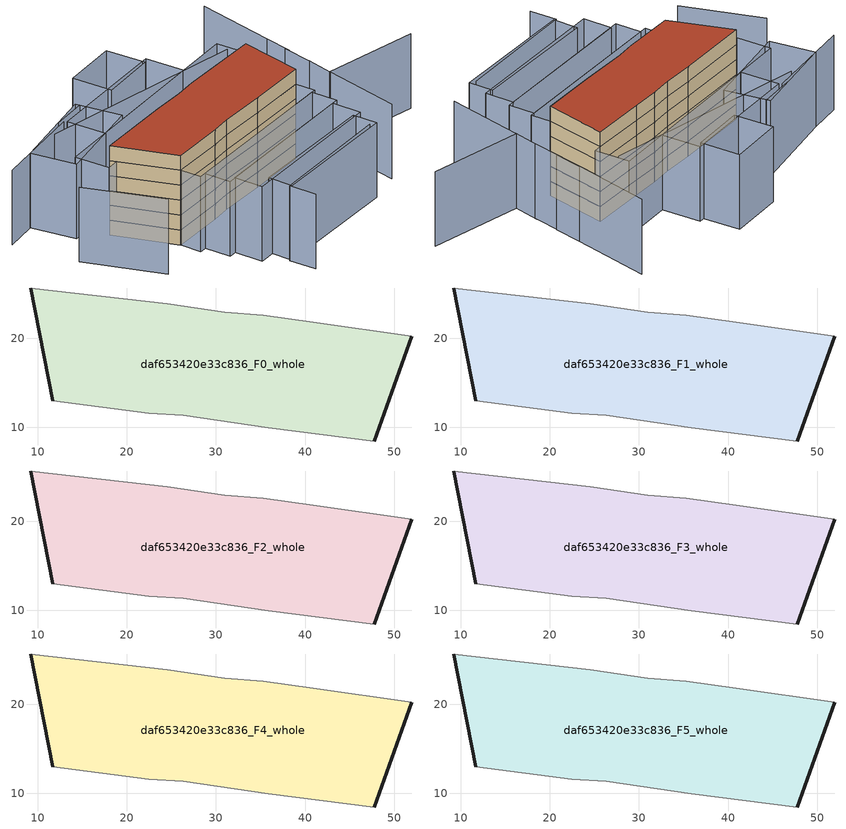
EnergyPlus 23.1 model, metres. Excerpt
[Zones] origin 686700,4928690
daf653420e33c836_F0_whole
 floor ground (EU_floor_Construction): 51.96,20.23 47.76,8.47 35.85,9.96 26.34,11.34 22.46,11.56 11.68,12.98 9.23,25.63 24.56,23.85 30.96,22.9 35.29,22.59 40.92,21.79 z0
 wall outside (EU_wall_Construction): 47.76,8.47 51.96,20.23 / 9.23,25.63 11.68,12.98 z0:3
 wall adiabatic (EU_wall_Construction): 11.68,12.98 22.46,11.56 26.34,11.34 35.85,9.96 47.76,8.47 / 51.96,20.23 40.92,21.79 35.29,22.59 30.96,22.9 24.56,23.85 9.23,25.63 z0:3
daf653420e33c836_F1_whole
 floor to daf653420e33c836_F0_whole (EU_floor_Construction): 51.96,20.23 47.76,8.47 35.85,9.96 26.34,11.34 22.46,11.56 11.68,12.98 9.23,25.63 24.56,23.85 30.96,22.9 35.29,22.59 40.92,21.79 z3
 wall outside (EU_wall_Construction): 47.76,8.47 51.96,20.23 / 9.23,25.63 11.68,12.98 z3:6
 wall adiabatic (EU_wall_Construction): 11.68,12.98 22.46,11.56 26.34,11.34 35.85,9.96 47.76,8.47 / 51.96,20.23 40.92,21.79 35.29,22.59 30.96,22.9 24.56,23.85 9.23,25.63 z3:6
daf653420e33c836_F2_whole
 floor to daf653420e33c836_F1_whole (EU_floor_Construction): 51.96,20.23 47.76,8.47 35.85,9.96 26.34,11.34 22.46,11.56 11.68,12.98 9.23,25.63 24.56,23.85 30.96,22.9 35.29,22.59 40.92,21.79 z6
 wall outside (EU_wall_Construction): 47.76,8.47 51.96,20.23 / 9.23,25.63 11.68,12.98 z6:9
 wall adiabatic (EU_wall_Construction): 11.68,12.98 22.46,11.56 26.34,11.34 35.85,9.96 47.76,8.47 / 51.96,20.23 40.92,21.79 35.29,22.59 30.96,22.9 24.56,23.85 9.23,25.63 z6:9
daf653420e33c836_F3_whole
 floor to daf653420e33c836_F2_whole (EU_floor_Construction): 51.96,20.23 47.76,8.47 35.85,9.96 26.34,11.34 22.46,11.56 11.68,12.98 9.23,25.63 24.56,23.85 30.96,22.9 35.29,22.59 40.92,21.79 z9
 wall outside (EU_wall_Construction): 47.76,8.47 51.96,20.23 / 9.23,25.63 11.68,12.98 z9:12
 wall adiabatic (EU_wall_Construction): 11.68,12.98 22.46,11.56 26.34,11.34 35.85,9.96 47.76,8.47 / 51.96,20.23 40.92,21.79 35.29,22.59 30.96,22.9 24.56,23.85 9.23,25.63 z9:12
daf653420e33c836_F4_whole
 floor to daf653420e33c836_F3_whole (EU_floor_Construction): 51.96,20.23 47.76,8.47 35.85,9.96 26.34,11.34 22.46,11.56 11.68,12.98 9.23,25.63 24.56,23.85 30.96,22.9 35.29,22.59 40.92,21.79 z12
 wall outside (EU_wall_Construction): 47.76,8.47 51.96,20.23 / 9.23,25.63 11.68,12.98 z12:15
 wall adiabatic (EU_wall_Construction): 11.68,12.98 22.46,11.56 26.34,11.34 35.85,9.96 47.76,8.47 / 51.96,20.23 40.92,21.79 35.29,22.59 30.96,22.9 24.56,23.85 9.23,25.63 z12:15
daf653420e33c836_F5_whole
 floor to daf653420e33c836_F4_whole (EU_floor_Construction): 51.96,20.23 47.76,8.47 35.85,9.96 26.34,11.34 22.46,11.56 11.68,12.98 9.23,25.63 24.56,23.85 30.96,22.9 35.29,22.59 40.92,21.79 z15
 wall outside (EU_wall_Construction): 47.76,8.47 51.96,20.23 / 9.23,25.63 11.68,12.98 z15:18
 wall adiabatic (EU_wall_Construction): 11.68,12.98 22.46,11.56 26.34,11.34 35.85,9.96 47.76,8.47 / 51.96,20.23 40.92,21.79 35.29,22.59 30.96,22.9 24.56,23.85 9.23,25.63 z15:18
 roof outside (EU_roof_Construction): 47.76,8.47 51.96,20.23 40.92,21.79 35.29,22.59 30.96,22.9 24.56,23.85 9.23,25.63 11.68,12.98 22.46,11.56 26.34,11.34 35.85,9.96 z18
shading: 14.65,-11.82 15.24,-6.51 / 15.24,-6.51 40.9,-9.39 / 48.88,-9.72 54.3,5.01 / 54.3,5.01 72.51,-1.69 / 54.19,4.85 56.12,9.98 / 55.98,9.58 58.13,15.6 / 57.86,14.71 59.77,20.01 / -1.52,26.26 1.58,10.46 / 59.7,20.04 65.27,34.87 / 24.34,38.93 17.18,39.49 / 18,38.85 -1.25,39.37 / 53.44,24.56 13.32,38.3 / 41.85,-10.29 15.52,-6.83 / 15.52,-6.83 16.16,-1.95 / 16.16,-1.95 42.49,-5.41 / 42.49,-5.41 41.85,-10.29 / 13.54,3.41 44.54,-0.32 / 44.54,-0.32 43.85,-6.05 / 43.85,-6.05 12.85,-2.32 / 12.85,-2.32 13.54,3.41 / 12.52,8.66 46.4,4.68 / 46.4,4.68 45.79,-0.48 / 45.79,-0.48 11.91,3.5 / 11.91,3.5 12.52,8.66 / 47.28,4.49 11.18,8.82 / 11.18,8.82 11.69,13.1 / 11.69,13.1 47.8,8.77 / 47.8,8.77 47.28,4.49 / 7.64,31.55 54.29,27.03 / 54.29,27.03 53.62,20.07 / 53.62,20.07 6.97,24.59 / 6.97,24.59 7.64,31.55 / 43.41,28.09 17.51,30.59 / 17.51,30.59 18.26,38.38 / 18.26,38.38 44.17,35.87 / 44.17,35.87 43.41,28.09 / 5.4,39.19 24.31,39.73 / 24.31,39.73 24.57,30.77 / 24.57,30.77 5.66,30.23 / 5.66,30.23 5.4,39.19 / 32.29,44.16 43.54,43.25 / 43.54,43.25 42.9,35.37 / 42.9,35.37 31.65,36.28 / 31.65,36.28 32.29,44.16 z0:15
[Building]
EU S2 Campaign: North Axis=0; Terrain=City; Solar Distribution=FullExterior
[Site:Location]
Bologna: Latitude=44.5; Longitude=11.25; Time Zone=1; Elevation=37
[SizingPeriod:WeatherFileDays]
AnnualSizingPeriod: Begin Month=1; Begin Day of Month=1; End Month=12; End Day of Month=31; Day of Week for Start Day=Monday; Use Weather File Daylight Saving Period=No; Use Weather File Rain and Snow Indicators=No
[MATERIAL]
EU_InternalMass_Material: Roughness=MediumRough; Thickness=0.1; Conductivity=1; Density=1800; Specific Heat=900; Thermal Absorptance=0.9; Solar Absorptance=0.7; Visible Absorptance=0.7
[MATERIAL:NOMASS] Roughness=MediumRough; Thermal Absorptance=0.9; Solar Absorptance=0.7; Visible Absorptance=0.7
Name | Thermal Resistance
EU_wall_NoMass | 0.905828
EU_roof_NoMass | 0.37593
EU_floor_NoMass | 0.67114
[CONSTRUCTION]
EU_wall_Construction: EU_wall_NoMass
EU_roof_Construction: EU_roof_NoMass
EU_floor_Construction: EU_floor_NoMass
EU_InternalMass_Construction: EU_InternalMass_Material
[ZONE] Type=1; Multiplier=1; Ceiling Height=autocalculate; Volume=1466.75; Floor Area=autocalculate; Part of Total Floor Area=Yes
daf653420e33c836_F0_whole; daf653420e33c836_F1_whole; daf653420e33c836_F2_whole; daf653420e33c836_F3_whole; daf653420e33c836_F4_whole; daf653420e33c836_F5_whole
[INTERNALMASS] Construction=EU_InternalMass_Construction; Surface Area=468.046
Name | Zone or ZoneList
daf653420e33c836_F0_whole_EU_InternalMass | daf653420e33c836_F0_whole
daf653420e33c836_F1_whole_EU_InternalMass | daf653420e33c836_F1_whole
daf653420e33c836_F2_whole_EU_InternalMass | daf653420e33c836_F2_whole
daf653420e33c836_F3_whole_EU_InternalMass | daf653420e33c836_F3_whole
daf653420e33c836_F4_whole_EU_InternalMass | daf653420e33c836_F4_whole
daf653420e33c836_F5_whole_EU_InternalMass | daf653420e33c836_F5_whole
[OTHEREQUIPMENT] Fuel Type=Electricity; Design Level Calculation Method=Watts/Area; Power per Zone Floor Area=1; Fraction Latent=0; Fraction Radiant=0; Fraction Lost=0; Carbon Dioxide Generation Rate=0; EndUse Subcategory=EU_Step8_InternalGains
Name | Zone or ZoneList or Space or SpaceList | Schedule
EU_Step8_InternalGain_daf653420e33c836_F0_whole_f000 | daf653420e33c836_F0_whole | EU_Step8_GainSchedule_daf653420e33c836_F0_whole_f000
EU_Step8_InternalGain_daf653420e33c836_F1_whole_f000 | daf653420e33c836_F1_whole | EU_Step8_GainSchedule_daf653420e33c836_F1_whole_f000
EU_Step8_InternalGain_daf653420e33c836_F2_whole_f000 | daf653420e33c836_F2_whole | EU_Step8_GainSchedule_daf653420e33c836_F2_whole_f000
EU_Step8_InternalGain_daf653420e33c836_F3_whole_f000 | daf653420e33c836_F3_whole | EU_Step8_GainSchedule_daf653420e33c836_F3_whole_f000
EU_Step8_InternalGain_daf653420e33c836_F4_whole_f000 | daf653420e33c836_F4_whole | EU_Step8_GainSchedule_daf653420e33c836_F4_whole_f000
EU_Step8_InternalGain_daf653420e33c836_F5_whole_f000 | daf653420e33c836_F5_whole | EU_Step8_GainSchedule_daf653420e33c836_F5_whole_f000
[ZONEVENTILATION:DESIGNFLOWRATE] Schedule=EU_AlwaysOn; Design Flow Rate Calculation Method=AirChanges/Hour; Air Changes per Hour=0.73129; Ventilation Type=Natural; Fan Pressure Rise=0; Fan Total Efficiency=1; Constant Term Coefficient=1; Temperature Term Coefficient=0; Velocity Term Coefficient=0; Velocity Squared Term Coefficient=0; Minimum Indoor Temperature=-100; Maximum Indoor Temperature=100; Delta Temperature=-100; Minimum Outdoor Temperature=-100; Maximum Outdoor Temperature=100; Maximum Wind Speed=40
Name | Zone or ZoneList or Space or SpaceList
EU_ConstantAir_daf653420e33c836_F0_whole | daf653420e33c836_F0_whole
EU_ConstantAir_daf653420e33c836_F1_whole | daf653420e33c836_F1_whole
EU_ConstantAir_daf653420e33c836_F2_whole | daf653420e33c836_F2_whole
EU_ConstantAir_daf653420e33c836_F3_whole | daf653420e33c836_F3_whole
EU_ConstantAir_daf653420e33c836_F4_whole | daf653420e33c836_F4_whole
EU_ConstantAir_daf653420e33c836_F5_whole | daf653420e33c836_F5_whole
[HVACTEMPLATE:THERMOSTAT] Constant Heating Setpoint=20; Constant Cooling Setpoint=50
EU_HeatOnly_daf653420e33c836_F0_whole; EU_HeatOnly_daf653420e33c836_F1_whole; EU_HeatOnly_daf653420e33c836_F2_whole; EU_HeatOnly_daf653420e33c836_F3_whole; EU_HeatOnly_daf653420e33c836_F4_whole; EU_HeatOnly_daf653420e33c836_F5_whole
[HVACTEMPLATE:ZONE:IDEALLOADSAIRSYSTEM] System Availability Schedule=EU_AlwaysOn; Maximum Heating Supply Air Temperature=50; Minimum Cooling Supply Air Temperature=13; Maximum Heating Supply Air Humidity Ratio=0.0156; Minimum Cooling Supply Air Humidity Ratio=0.0077; Heating Limit=NoLimit; Cooling Limit=NoLimit; Heating Availability Schedule=EU_AlwaysOn; Cooling Availability Schedule=EU_CoolingOff; Dehumidification Control Type=ConstantSensibleHeatRatio; Cooling Sensible Heat Ratio=0.7; Dehumidification Setpoint=60; Humidification Control Type=None; Humidification Setpoint=30; Outdoor Air Method=None; Outdoor Air Flow Rate per Person=0.00944; Outdoor Air Flow Rate per Zone Floor Area=0; Outdoor Air Flow Rate per Zone=0; Demand Controlled Ventilation Type=None; Outdoor Air Economizer Type=NoEconomizer; Heat Recovery Type=None; Sensible Heat Recovery Effectiveness=0.7; Latent Heat Recovery Effectiveness=0.65
Name | Template Thermostat
daf653420e33c836_F0_whole | EU_HeatOnly_daf653420e33c836_F0_whole
daf653420e33c836_F1_whole | EU_HeatOnly_daf653420e33c836_F1_whole
daf653420e33c836_F2_whole | EU_HeatOnly_daf653420e33c836_F2_whole
daf653420e33c836_F3_whole | EU_HeatOnly_daf653420e33c836_F3_whole
daf653420e33c836_F4_whole | EU_HeatOnly_daf653420e33c836_F4_whole
daf653420e33c836_F5_whole | EU_HeatOnly_daf653420e33c836_F5_whole
[SIZING:ZONE] Zone Cooling Design Supply Air Temperature Input Method=SupplyAirTemperature; Zone Cooling Design Supply Air Temperature=13; Zone Heating Design Supply Air Temperature Input Method=SupplyAirTemperature; Zone Heating Design Supply Air Temperature=50; Zone Cooling Design Supply Air Humidity Ratio=0.008; Zone Heating Design Supply Air Humidity Ratio=0.008; Cooling Design Air Flow Method=DesignDay; Cooling Design Air Flow Rate=0; Cooling Minimum Air Flow per Zone Floor Area=0.000762; Cooling Minimum Air Flow=0; Cooling Minimum Air Flow Fraction=0.2; Heating Design Air Flow Method=DesignDay; Heating Design Air Flow Rate=0; Heating Maximum Air Flow per Zone Floor Area=0.002032; Heating Maximum Air Flow=0.141576; Heating Maximum Air Flow Fraction=0.3; Account for Dedicated Outdoor Air System=No; Dedicated Outdoor Air System Control Strategy=NeutralSupplyAir; Dedicated Outdoor Air Low Setpoint Temperature for Design=autosize; Dedicated Outdoor Air High Setpoint Temperature for Design=autosize; Zone Load Sizing Method=Sensible Load Only No Latent Load; Zone Latent Cooling Design Supply Air Humidity Ratio Input Method=HumidityRatioDifference; Zone Cooling Design Supply Air Humidity Ratio Difference=0.005; Zone Latent Heating Design Supply Air Humidity Ratio Input Method=HumidityRatioDifference; Zone Humidification Design Supply Air Humidity Ratio Difference=0.005
daf653420e33c836_F0_whole; daf653420e33c836_F1_whole; daf653420e33c836_F2_whole; daf653420e33c836_F3_whole; daf653420e33c836_F4_whole; daf653420e33c836_F5_whole
[SCHEDULE:CONSTANT]
Name | Hourly Value
EU_AlwaysOn | 1
EU_CoolingOff | 0
[SCHEDULE:FILE] Column Number=1; Rows to Skip at Top=0; Number of Hours of Data=8760; Column Separator=Comma; Interpolate to Timestep=No; Minutes per Item=60; Adjust Schedule for Daylight Savings=Yes
Name | File
EU_Step8_GainSchedule_daf653420e33c836_F0_whole_f000 | ../../schedules/daf653420e33c836/daf653420e33c836_F0_whole_f000_gain.csv
EU_Step8_GainSchedule_daf653420e33c836_F1_whole_f000 | ../../schedules/daf653420e33c836/daf653420e33c836_F1_whole_f000_gain.csv
EU_Step8_GainSchedule_daf653420e33c836_F2_whole_f000 | ../../schedules/daf653420e33c836/daf653420e33c836_F2_whole_f000_gain.csv
EU_Step8_GainSchedule_daf653420e33c836_F3_whole_f000 | ../../schedules/daf653420e33c836/daf653420e33c836_F3_whole_f000_gain.csv
EU_Step8_GainSchedule_daf653420e33c836_F4_whole_f000 | ../../schedules/daf653420e33c836/daf653420e33c836_F4_whole_f000_gain.csv
EU_Step8_GainSchedule_daf653420e33c836_F5_whole_f000 | ../../schedules/daf653420e33c836/daf653420e33c836_F5_whole_f000_gain.csv
